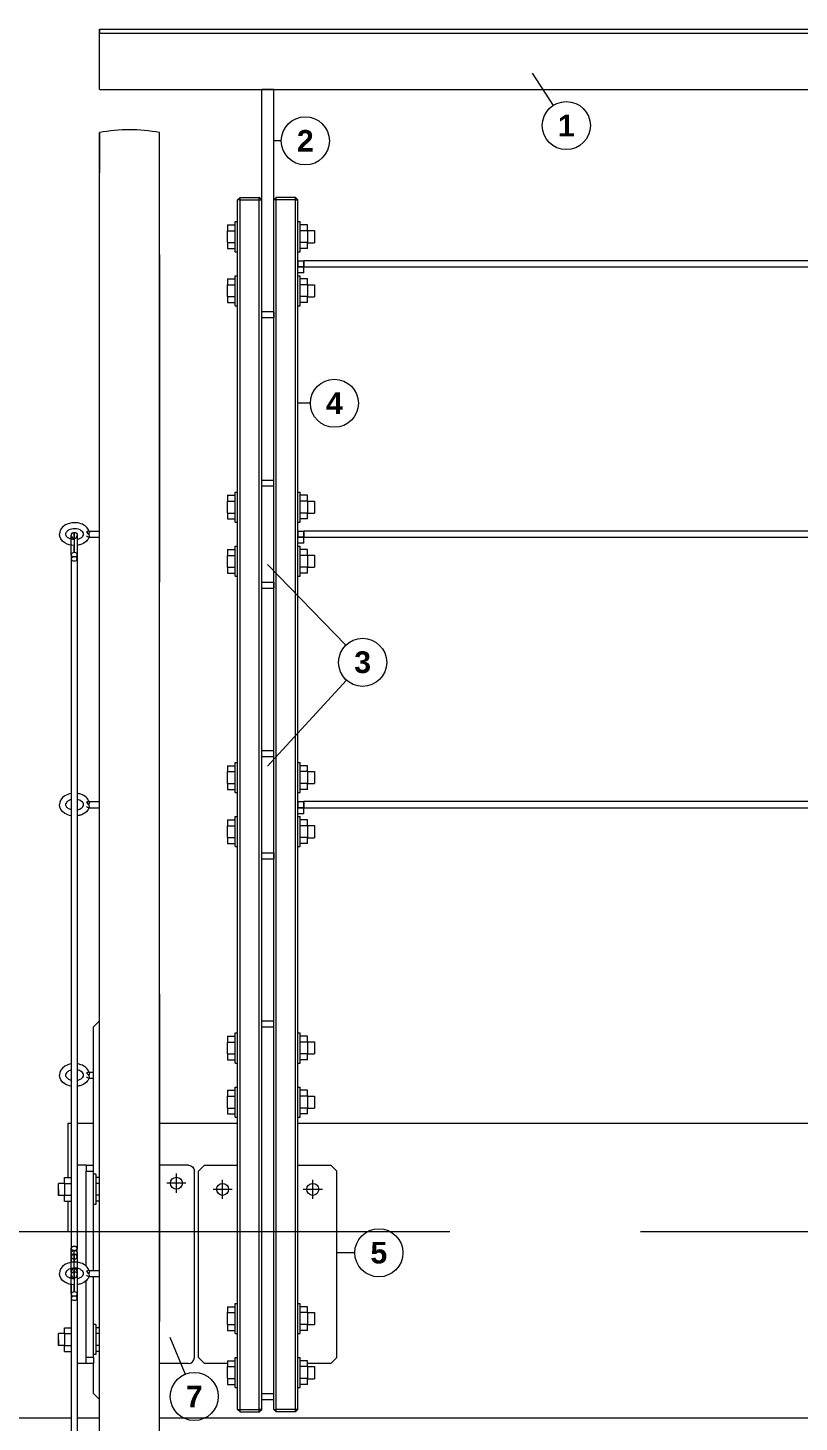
# Model space of a CAD drawing. Header units: millimetres. Extents: x -319 to 522, y -48 to 546.
# Drawn here: x -191.5 to -127.3, y 345.6 to 461.6 of the extents above; entities that cross this region are included whole.
import ezdxf

# ---------------------------------------------------------------- set-up
doc = ezdxf.new("R2010")
doc.units = ezdxf.units.MM
doc.header["$LTSCALE"] = 2
doc.linetypes.add('HIDDEN', pattern=[9.525, 6.35, -3.175])
for name, color, linetype, lineweight, true_color in [('010', 178, 'Continuous', 9, 0x000000), ('1_10front ... 013', 178, 'Continuous', 13, 0x000000), ('1_10front ... hd', 250, 'HIDDEN', 9, 0x323232), ('dim', 178, 'Continuous', 9, 0x000000)]:
    doc.layers.add(name, color=color, linetype=linetype, lineweight=lineweight, true_color=true_color)
doc.styles.add('textstyle121', font='')
doc.styles.add('textstyle122', font='')
doc.styles.add('textstyle123', font='')
doc.styles.add('textstyle124', font='')
doc.styles.add('textstyle125', font='')
doc.styles.add('textstyle126', font='')
doc.styles.get('textstyle121').set_extended_font_data('Arial [TMC ]')
doc.styles.get('textstyle122').set_extended_font_data('Arial [TMC ]')
doc.styles.get('textstyle123').set_extended_font_data('Arial [TMC ]')
doc.styles.get('textstyle124').set_extended_font_data('Arial [TMC ]')
doc.styles.get('textstyle125').set_extended_font_data('Arial [TMC ]')
doc.styles.get('textstyle126').set_extended_font_data('Arial [TMC ]')

msp = doc.modelspace()

# ---------------------------------------------------------------- linework, layer by layer
at = {"layer": '010'}
for p, q in [((-149.49, 457.84), (-147.75, 455.16)), ((-170.37, 452.22), (-171, 452.22)), ((-167.95, 430.39), (-169, 430.39)), ((-171.53, 416.97), (-165, 410.27)), ((-171.51, 400.21), (-164.95, 407.36)), ((-164.25, 359.72), (-165.75, 359.72)), ((-179.65, 352.7), (-178.37, 349.62))]:
    msp.add_line(p, q, dxfattribs=at)
for centre in [(-146.65, 453.49), (-168.37, 452.22), (-165.95, 430.39), (-163.6, 408.84), (-162.25, 359.72), (-177.61, 347.77)]:
    msp.add_circle(centre, 2, dxfattribs=at)
at = {"layer": '1_10front ... 013', "color": 0}
for p, q in [((-185.5, 461.5), (160.5, 461.5)), ((-185.5, 461.19), (-185.5, 461.19)), ((-185.5, 461.19), (160.5, 461.19)), ((-185.5, 456.5), (-185.5, 461.19)), ((-185.5, 457.1), (-185.5, 457.1)), ((-185.5, 456.5), (-185.5, 457.1)), ((-185.5, 457.1), (-185.5, 457.1)), ((-185.5, 456.5), (-172, 456.5)), ((-185.5, 456.5), (-172, 456.5)), ((-185.5, 456.5), (-172, 456.5)), ((-185.5, 456.5), (160.5, 456.5)), ((-172, 438), (-172, 456.5)), ((-171, 456.5), (-172, 456.5)), ((-171, 456.5), (-66, 456.5)), ((-171, 456.5), (-66, 456.5)), ((-171, 456.5), (-66, 456.5)), ((-171, 438), (-171, 456.5)), ((-185.5, 306), (-185.5, 452.91)), ((-185.5, 452.91), (-185.5, 449.56)), ((-180.5, 306), (-180.5, 452.91)), ((-185.5, 306), (-185.5, 449.56)), ((-174, 447.3), (-173.8, 447.5)), ((-174, 346.7), (-174, 447.3)), ((-173.8, 447.3), (-174, 447.3)), ((-173.8, 447.5), (-172.2, 447.5)), ((-173.8, 447.3), (-173.8, 447.5)), ((-173.8, 346.7), (-173.8, 447.3)), ((-173.8, 447.3), (-172.2, 447.3)), ((-172.2, 447.3), (-172.2, 447.5)), ((-172, 447.3), (-172.2, 447.5)), ((-172.2, 346.7), (-172.2, 447.3)), ((-172.2, 447.3), (-172, 447.3)), ((-171, 447.3), (-170.8, 447.5)), ((-171, 346.7), (-171, 447.3)), ((-170.8, 447.3), (-171, 447.3)), ((-169.2, 447.5), (-170.8, 447.5)), ((-170.8, 447.3), (-170.8, 447.5)), ((-169.2, 447.3), (-170.8, 447.3)), ((-170.8, 346.7), (-170.8, 447.3)), ((-169, 447.3), (-169.2, 447.5)), ((-169.2, 447.3), (-169.2, 447.5)), ((-169.2, 447.3), (-169, 447.3)), ((-169.2, 346.7), (-169.2, 447.3)), ((-169, 346.7), (-169, 447.3)), ((-174.2, 444.25), (-174.2, 445.5)), ((-174.2, 445.5), (-174, 445.5)), ((-174, 444.25), (-174, 445.5)), ((-169, 445.5), (-168.8, 445.5)), ((-168.8, 444.25), (-168.8, 445.5)), ((-174.84, 445.24), (-174.2, 445.24)), ((-174.84, 445.24), (-174.84, 444.74)), ((-174.84, 443.77), (-174.84, 444.74)), ((-174.84, 444.74), (-174.2, 444.74)), ((-174.2, 443), (-174.2, 444.25)), ((-174, 444.75), (-174, 444.75)), ((-174, 443), (-174, 444.25)), ((-171, 444.75), (-171, 444.75)), ((-168.2, 445.24), (-168.8, 445.24)), ((-168.2, 444.74), (-168.8, 444.74)), ((-168.8, 443), (-168.8, 444.25)), ((-168.2, 444.74), (-168.2, 445.24)), ((-168.2, 444.75), (-167.6, 444.75)), ((-168.2, 444.74), (-168.2, 443.77)), ((-167.6, 444.75), (-167.6, 444.25)), ((-167.6, 444.25), (-167.6, 443.75)), ((-174.84, 443.77), (-174.2, 443.77)), ((-174.84, 443.77), (-174.84, 443.27)), ((-174.84, 443.27), (-174.2, 443.27)), ((-174, 443.75), (-174, 443.75)), ((-171, 443.75), (-171, 443.75)), ((-168.2, 443.77), (-168.8, 443.77)), ((-168.2, 443.27), (-168.8, 443.27)), ((-168.2, 443.27), (-168.2, 443.77)), ((-168.2, 443.75), (-167.6, 443.75)), ((-180.5, 442.73), (-180.5, 441.76)), ((-180.5, 442.73), (-180.5, 442.73)), ((-174.2, 443), (-174, 443)), ((-171, 442.64), (-171, 442.64)), ((-171, 442.25), (-171, 442.25)), ((-171, 442.25), (-171, 442.25)), ((-169, 443), (-168.8, 443)), ((-169, 442.25), (-168.5, 442.25)), ((-168.5, 442.25), (-168.5, 441.75)), ((-168.5, 441.75), (-168.5, 442.25)), ((-68.5, 442.25), (-168.5, 442.25)), ((-180.5, 441.76), (-180.5, 415.5)), ((-180.5, 441.76), (-180.5, 441.76)), ((-174.84, 440.74), (-174.2, 440.74)), ((-174.84, 440.74), (-174.84, 440.25)), ((-174.2, 439.76), (-174.2, 441)), ((-174.2, 441), (-174, 441)), ((-174, 439.76), (-174, 441)), ((-171, 441.75), (-171, 441.75)), ((-171, 441.75), (-171, 441.75)), ((-171, 441.37), (-171, 441.37)), ((-168.5, 441.75), (-169, 441.75)), ((-169, 441.25), (-169, 441.75)), ((-169, 441.75), (-168.5, 441.75)), ((-168.5, 441.25), (-169, 441.25)), ((-169, 441), (-168.8, 441)), ((-168.8, 439.76), (-168.8, 441)), ((-168.2, 440.74), (-168.8, 440.74)), ((-168.5, 441.25), (-168.5, 441.75)), ((-168.5, 441.75), (-68.5, 441.75)), ((-168.2, 440.25), (-168.2, 440.74)), ((-174.84, 439.26), (-174.84, 440.25)), ((-174.84, 440.25), (-174.2, 440.25)), ((-174.2, 438.5), (-174.2, 439.76)), ((-174, 440.25), (-174, 440.25)), ((-174, 438.5), (-174, 439.76)), ((-171, 440.25), (-171, 440.25)), ((-168.2, 440.25), (-168.8, 440.25)), ((-168.8, 438.5), (-168.8, 439.76)), ((-168.2, 440.25), (-168.2, 439.26)), ((-168.2, 440.25), (-167.6, 440.25)), ((-167.6, 440.25), (-167.6, 439.76)), ((-167.6, 439.76), (-167.6, 439.25)), ((-174.84, 439.26), (-174.2, 439.26)), ((-174.84, 439.26), (-174.84, 438.77)), ((-174.84, 438.77), (-174.2, 438.77)), ((-174.2, 438.5), (-174, 438.5)), ((-174, 439.25), (-174, 439.25)), ((-171, 439.25), (-171, 439.25)), ((-169, 438.5), (-168.8, 438.5)), ((-168.2, 439.26), (-168.8, 439.26)), ((-168.2, 438.77), (-168.8, 438.77)), ((-168.2, 438.77), (-168.2, 439.26)), ((-168.2, 439.25), (-167.6, 439.25)), ((-172, 423.51), (-172, 438)), ((-171, 438), (-172, 438)), ((-171, 437.5), (-172, 437.5)), ((-171, 438), (-171, 437.5)), ((-180.5, 432.81), (-180.5, 432.8)), ((-180.5, 432.8), (-180.5, 432.8)), ((-180.5, 380.26), (-180.5, 432.8)), ((-172, 424), (-171, 424)), ((-172, 415.5), (-172, 423.51)), ((-172, 423.51), (-171, 423.51)), ((-171, 423.51), (-171, 424)), ((-171, 415.5), (-171, 423.51)), ((-174.84, 422.74), (-174.2, 422.74)), ((-174.84, 422.74), (-174.84, 422.25)), ((-174.84, 421.26), (-174.84, 422.25)), ((-174.84, 422.25), (-174.2, 422.25)), ((-174.2, 421.75), (-174.2, 423)), ((-174.2, 423), (-174, 423)), ((-174, 421.75), (-174, 423)), ((-174, 422.26), (-174, 422.26)), ((-171, 422.26), (-171, 422.26)), ((-169, 423), (-168.8, 423)), ((-168.8, 421.75), (-168.8, 423)), ((-168.2, 422.74), (-168.8, 422.74)), ((-168.2, 422.25), (-168.8, 422.25)), ((-168.2, 422.25), (-168.2, 422.74)), ((-168.2, 422.26), (-167.6, 422.26)), ((-168.2, 422.25), (-168.2, 421.26)), ((-167.6, 422.26), (-167.6, 421.75)), ((-174.84, 421.26), (-174.2, 421.26)), ((-174.84, 421.26), (-174.84, 420.77)), ((-174.2, 420.51), (-174.2, 421.75)), ((-174, 420.51), (-174, 421.75)), ((-174, 421.25), (-174, 421.25)), ((-171, 421.25), (-171, 421.25)), ((-168.8, 420.51), (-168.8, 421.75)), ((-168.2, 421.26), (-168.8, 421.26)), ((-168.2, 420.77), (-168.2, 421.26)), ((-168.2, 421.25), (-167.6, 421.25)), ((-167.6, 421.75), (-167.6, 421.25)), ((-174.84, 420.77), (-174.2, 420.77)), ((-174.2, 420.51), (-174, 420.51)), ((-171, 420.14), (-171, 420.14)), ((-169, 420.51), (-168.8, 420.51)), ((-168.2, 420.77), (-168.8, 420.77)), ((-186.41, 419.76), (-185.5, 419.76)), ((-186.36, 419.26), (-185.5, 419.26)), ((-171, 419.76), (-171, 419.76)), ((-171, 419.76), (-171, 419.76)), ((-171, 419.26), (-171, 419.26)), ((-171, 419.26), (-171, 419.26)), ((-171, 418.87), (-171, 418.87)), ((-169, 419.76), (-168.5, 419.76)), ((-168.5, 419.26), (-169, 419.26)), ((-169, 418.75), (-169, 419.26)), ((-169, 419.26), (-168.5, 419.26)), ((-168.5, 418.75), (-169, 418.75)), ((-168.5, 419.76), (-168.5, 419.26)), ((-168.5, 419.26), (-168.5, 419.76)), ((-68.5, 419.76), (-168.5, 419.76)), ((-168.5, 418.75), (-168.5, 419.26)), ((-168.5, 419.26), (-68.5, 419.26)), ((-187.85, 417.79), (-187.85, 417.44)), ((-187.35, 417.79), (-187.35, 417.44)), ((-174.84, 418.24), (-174.2, 418.24)), ((-174.84, 418.24), (-174.84, 417.74)), ((-174.84, 416.76), (-174.84, 417.74)), ((-174.84, 417.74), (-174.2, 417.74)), ((-174.2, 417.25), (-174.2, 418.5)), ((-174.2, 418.5), (-174, 418.5)), ((-174, 417.25), (-174, 418.5)), ((-174, 417.75), (-174, 417.75)), ((-171, 417.75), (-171, 417.75)), ((-169, 418.5), (-168.8, 418.5)), ((-168.8, 417.25), (-168.8, 418.5)), ((-168.2, 418.24), (-168.8, 418.24)), ((-168.2, 417.74), (-168.8, 417.74)), ((-168.2, 417.74), (-168.2, 418.24)), ((-168.2, 417.75), (-167.6, 417.75)), ((-168.2, 417.74), (-168.2, 416.76)), ((-167.6, 417.75), (-167.6, 417.25)), ((-187.85, 417.44), (-187.85, 360.09)), ((-187.35, 417.44), (-187.35, 360.09)), ((-174.84, 416.76), (-174.2, 416.76)), ((-174.84, 416.76), (-174.84, 416.27)), ((-174.2, 416), (-174.2, 417.25)), ((-174, 416), (-174, 417.25)), ((-174, 416.76), (-174, 416.76)), ((-171, 416.76), (-171, 416.76)), ((-168.8, 416), (-168.8, 417.25)), ((-168.2, 416.76), (-168.8, 416.76)), ((-168.2, 416.27), (-168.2, 416.76)), ((-168.2, 416.76), (-167.6, 416.76)), ((-167.6, 417.25), (-167.6, 416.76)), ((-174.84, 416.27), (-174.2, 416.27)), ((-174.2, 416), (-174, 416)), ((-172, 401), (-172, 415.5)), ((-172, 415.5), (-171, 415.5)), ((-171, 415.5), (-171, 415.01)), ((-169, 416), (-168.8, 416)), ((-168.2, 416.27), (-168.8, 416.27)), ((-172, 415.01), (-171, 415.01)), ((-172, 401.5), (-171, 401.5)), ((-171, 401), (-171, 401.5)), ((-174.84, 400.24), (-174.2, 400.24)), ((-174.84, 400.24), (-174.84, 399.75)), ((-174.2, 399.25), (-174.2, 400.5)), ((-174.2, 400.5), (-174, 400.5)), ((-174, 399.25), (-174, 400.5)), ((-172, 393), (-172, 401)), ((-172, 401), (-171, 401)), ((-171, 393), (-171, 401)), ((-169, 400.5), (-168.8, 400.5)), ((-168.8, 399.25), (-168.8, 400.5)), ((-168.2, 400.24), (-168.8, 400.24)), ((-168.2, 399.75), (-168.2, 400.24)), ((-174.84, 398.76), (-174.84, 399.75)), ((-174.84, 399.75), (-174.2, 399.75)), ((-174.2, 398), (-174.2, 399.25)), ((-174, 399.75), (-174, 399.75)), ((-174, 398), (-174, 399.25)), ((-171, 399.75), (-171, 399.75)), ((-168.2, 399.75), (-168.8, 399.75)), ((-168.8, 398), (-168.8, 399.25)), ((-168.2, 399.75), (-168.2, 398.76)), ((-168.2, 399.75), (-167.6, 399.75)), ((-167.6, 399.75), (-167.6, 399.25)), ((-167.6, 399.25), (-167.6, 398.76)), ((-174.84, 398.76), (-174.2, 398.76)), ((-174.84, 398.76), (-174.84, 398.27)), ((-174.84, 398.27), (-174.2, 398.27)), ((-174.2, 398), (-174, 398)), ((-174, 398.76), (-174, 398.76)), ((-171, 398.76), (-171, 398.76)), ((-169, 398), (-168.8, 398)), ((-168.2, 398.76), (-168.8, 398.76)), ((-168.2, 398.27), (-168.8, 398.27)), ((-168.2, 398.27), (-168.2, 398.76)), ((-168.2, 398.76), (-167.6, 398.76)), ((-186.41, 397.25), (-185.5, 397.25)), ((-186.36, 396.75), (-185.5, 396.75)), ((-171, 397.64), (-171, 397.64)), ((-171, 397.25), (-171, 397.25)), ((-171, 397.25), (-171, 397.25)), ((-171, 396.75), (-171, 396.75)), ((-171, 396.75), (-171, 396.75)), ((-169, 397.25), (-168.5, 397.25)), ((-168.5, 396.75), (-169, 396.75)), ((-169, 396.25), (-169, 396.75)), ((-169, 396.75), (-168.5, 396.75)), ((-168.5, 397.25), (-168.5, 396.75)), ((-168.5, 396.75), (-168.5, 397.25)), ((-68.5, 397.25), (-168.5, 397.25)), ((-168.5, 396.25), (-168.5, 396.75)), ((-168.5, 396.75), (-68.5, 396.75)), ((-174.84, 395.74), (-174.2, 395.74)), ((-174.84, 395.74), (-174.84, 395.25)), ((-174.2, 394.76), (-174.2, 396.01)), ((-174.2, 396.01), (-174, 396.01)), ((-174, 394.76), (-174, 396.01)), ((-171, 396.37), (-171, 396.37)), ((-168.5, 396.25), (-169, 396.25)), ((-169, 396.01), (-168.8, 396.01)), ((-168.8, 394.76), (-168.8, 396.01)), ((-168.2, 395.74), (-168.8, 395.74)), ((-168.2, 395.25), (-168.2, 395.74)), ((-174.84, 394.26), (-174.84, 395.25)), ((-174.84, 395.25), (-174.2, 395.25)), ((-174.2, 393.51), (-174.2, 394.76)), ((-174, 395.26), (-174, 395.26)), ((-174, 393.51), (-174, 394.76)), ((-171, 395.26), (-171, 395.26)), ((-168.2, 395.25), (-168.8, 395.25)), ((-168.8, 393.51), (-168.8, 394.76)), ((-168.2, 395.26), (-167.6, 395.26)), ((-168.2, 395.25), (-168.2, 394.26)), ((-167.6, 395.26), (-167.6, 394.76)), ((-167.6, 394.76), (-167.6, 394.25)), ((-174.84, 394.26), (-174.2, 394.26)), ((-174.84, 394.26), (-174.84, 393.77)), ((-174.84, 393.77), (-174.2, 393.77)), ((-174.2, 393.51), (-174, 393.51)), ((-174, 394.25), (-174, 394.25)), ((-171, 394.25), (-171, 394.25)), ((-169, 393.51), (-168.8, 393.51)), ((-168.2, 394.26), (-168.8, 394.26)), ((-168.2, 393.77), (-168.8, 393.77)), ((-168.2, 393.77), (-168.2, 394.26)), ((-168.2, 394.25), (-167.6, 394.25)), ((-172, 378.51), (-172, 393)), ((-172, 393), (-171, 393)), ((-172, 392.5), (-171, 392.5)), ((-171, 393), (-171, 392.5)), ((-180.5, 381.23), (-180.5, 380.26)), ((-180.5, 381.23), (-180.5, 381.23)), ((-180.5, 380.26), (-180.5, 354.01)), ((-180.5, 380.26), (-180.5, 380.26)), ((-186, 378.51), (-185.5, 379.01)), ((-186, 367.01), (-186, 378.51)), ((-172, 379.01), (-171, 379.01)), ((-172, 348.01), (-172, 378.51)), ((-172, 378.51), (-171, 378.51)), ((-171, 378.51), (-171, 379.01)), ((-171, 348.01), (-171, 378.51)), ((-174.84, 377.74), (-174.2, 377.74)), ((-174.84, 377.74), (-174.84, 377.25)), ((-174.84, 376.26), (-174.84, 377.25)), ((-174.84, 377.25), (-174.2, 377.25)), ((-174.2, 376.76), (-174.2, 378.01)), ((-174.2, 378.01), (-174, 378.01)), ((-174, 376.76), (-174, 378.01)), ((-174, 377.26), (-174, 377.26)), ((-171, 377.26), (-171, 377.26)), ((-169, 378.01), (-168.8, 378.01)), ((-168.8, 376.76), (-168.8, 378.01)), ((-168.2, 377.74), (-168.8, 377.74)), ((-168.2, 377.25), (-168.8, 377.25)), ((-168.2, 377.25), (-168.2, 377.74)), ((-168.2, 377.26), (-167.6, 377.26)), ((-168.2, 377.25), (-168.2, 376.26)), ((-167.6, 377.26), (-167.6, 376.76)), ((-174.84, 376.26), (-174.2, 376.26)), ((-174.84, 376.26), (-174.84, 375.77)), ((-174.2, 375.51), (-174.2, 376.76)), ((-174, 375.51), (-174, 376.76)), ((-174, 376.26), (-174, 376.26)), ((-171, 376.26), (-171, 376.26)), ((-168.8, 375.51), (-168.8, 376.76)), ((-168.2, 376.26), (-168.8, 376.26)), ((-168.2, 375.77), (-168.2, 376.26)), ((-168.2, 376.26), (-167.6, 376.26)), ((-167.6, 376.76), (-167.6, 376.26)), ((-186.41, 374.75), (-186, 374.75)), ((-174.84, 375.77), (-174.2, 375.77)), ((-174.2, 375.51), (-174, 375.51)), ((-169, 375.51), (-168.8, 375.51)), ((-168.2, 375.77), (-168.8, 375.77)), ((-186.36, 374.26), (-186, 374.26)), ((-174.2, 372.25), (-174.2, 373.5)), ((-174.2, 373.5), (-174, 373.5)), ((-174, 372.25), (-174, 373.5)), ((-169, 373.5), (-168.8, 373.5)), ((-168.8, 372.25), (-168.8, 373.5)), ((-174.84, 373.24), (-174.2, 373.24)), ((-174.84, 373.24), (-174.84, 372.74)), ((-174.84, 371.76), (-174.84, 372.74)), ((-174.84, 372.74), (-174.2, 372.74)), ((-174, 372.75), (-174, 372.75)), ((-171, 372.75), (-171, 372.75)), ((-168.2, 373.24), (-168.8, 373.24)), ((-168.2, 372.74), (-168.8, 372.74)), ((-168.2, 372.74), (-168.2, 373.24)), ((-168.2, 372.75), (-167.6, 372.75)), ((-168.2, 372.74), (-168.2, 371.76)), ((-167.6, 372.75), (-167.6, 372.25)), ((-180.5, 371.3), (-180.5, 371.3)), ((-180.5, 318.75), (-180.5, 371.3)), ((-180.5, 371.3), (-180.5, 371.3)), ((-174.84, 371.76), (-174.2, 371.76)), ((-174.84, 371.76), (-174.84, 371.27)), ((-174.84, 371.27), (-174.2, 371.27)), ((-174.2, 371), (-174.2, 372.25)), ((-174, 371), (-174, 372.25)), ((-174, 371.75), (-174, 371.75)), ((-171, 371.75), (-171, 371.75)), ((-168.8, 371), (-168.8, 372.25)), ((-168.2, 371.76), (-168.8, 371.76)), ((-168.2, 371.27), (-168.8, 371.27)), ((-168.2, 371.27), (-168.2, 371.76)), ((-168.2, 371.75), (-167.6, 371.75)), ((-167.6, 372.25), (-167.6, 371.75)), ((-188.1, 370.5), (-187.85, 370.5)), ((-188.1, 365.99), (-188.1, 370.5)), ((-187.35, 370.5), (-186, 370.5)), ((-180.5, 370.5), (-174, 370.5)), ((-174.2, 371), (-174, 371)), ((-171, 370.5), (-171, 370.5)), ((-169, 371), (-168.8, 371)), ((-169, 370.5), (-68, 370.5)), ((-186.6, 367.01), (-187.35, 367.01)), ((-186.6, 367.01), (-186.6, 366.51)), ((-186.6, 367.01), (-186, 367.01)), ((-186.6, 358.61), (-186.6, 366.51)), ((-186.6, 366.51), (-186, 366.51)), ((-186, 366.51), (-186, 367.01)), ((-186, 358.25), (-186, 366.51)), ((-178.1, 367.01), (-180.5, 367.01)), ((-177.6, 351.01), (-177.6, 366.51)), ((-177.25, 366.51), (-176.75, 367.01)), ((-177.25, 351.01), (-177.25, 366.51)), ((-176.75, 367.01), (-174, 367.01)), ((-171, 367.01), (-171, 367.01)), ((-169, 367.01), (-166.25, 367.01)), ((-166.25, 367.01), (-165.75, 366.51)), ((-165.75, 351.01), (-165.75, 366.51)), ((-188.9, 364.5), (-188.9, 365.5)), ((-188.4, 365.5), (-188.9, 365.5)), ((-188.4, 365.99), (-187.85, 365.99)), ((-188.4, 365.5), (-188.4, 365.99)), ((-188.4, 365.5), (-187.85, 365.5)), ((-188.4, 365.5), (-188.4, 364.51)), ((-185.8, 366.25), (-186, 366.25)), ((-185.8, 366.25), (-185.8, 363.75)), ((-185.5, 365.99), (-185.8, 365.99)), ((-185.5, 365.5), (-185.8, 365.5)), ((-178.3, 365.51), (-179.9, 365.51)), ((-178.3, 365.51), (-179.9, 365.51)), ((-179.1, 364.7), (-179.1, 366.31)), ((-179.1, 364.7), (-179.1, 366.31)), ((-175.25, 364.2), (-175.25, 365.8)), ((-175.25, 364.2), (-175.25, 365.8)), ((-167.75, 364.2), (-167.75, 365.8)), ((-167.75, 364.2), (-167.75, 365.8)), ((-188.9, 365), (-188.9, 364.5)), ((-188.4, 364.5), (-188.9, 364.5)), ((-188.4, 364.51), (-187.85, 364.51)), ((-188.4, 364.02), (-188.4, 364.51)), ((-185.5, 364.51), (-185.8, 364.51)), ((-174.45, 365), (-176.05, 365)), ((-174.45, 365), (-176.05, 365)), ((-166.95, 365), (-168.55, 365)), ((-166.95, 365), (-168.55, 365)), ((-188.4, 364.02), (-187.85, 364.02)), ((-188.1, 361.5), (-188.1, 364.02)), ((-185.8, 363.75), (-186, 363.75)), ((-185.5, 364.02), (-185.8, 364.02)), ((-258.6, 361.5), (-188.1, 361.5)), ((-177.6, 361.5), (-177.25, 361.5)), ((-177.6, 361.5), (-177.25, 361.5)), ((-187.85, 359.74), (-187.85, 360.09)), ((-187.85, 359.74), (-187.85, 359.74)), ((-187.35, 359.74), (-187.35, 360.09)), ((-187.35, 359.74), (-187.35, 359.74)), ((-187.85, 359.39), (-187.85, 358.93)), ((-187.85, 358.42), (-187.85, 357.59)), ((-187.35, 359.39), (-187.35, 358.94)), ((-187.35, 358.43), (-187.35, 357.58)), ((-186.6, 351.01), (-186.6, 357.4)), ((-186.41, 358.25), (-185.5, 358.25)), ((-186.36, 357.75), (-185.5, 357.75)), ((-186, 351.01), (-186, 357.75)), ((-187.85, 357.08), (-187.85, 356.29)), ((-187.85, 356.29), (-187.85, 355.94)), ((-187.35, 357.07), (-187.35, 356.29)), ((-187.35, 356.29), (-187.35, 355.94)), ((-187.85, 355.94), (-187.85, 306)), ((-187.35, 355.94), (-187.35, 306)), ((-174.84, 355.24), (-174.2, 355.24)), ((-174.84, 355.24), (-174.84, 354.75)), ((-174.2, 354.25), (-174.2, 355.5)), ((-174.2, 355.5), (-174, 355.5)), ((-174, 354.25), (-174, 355.5)), ((-169, 355.5), (-168.8, 355.5)), ((-168.8, 354.25), (-168.8, 355.5)), ((-168.2, 355.24), (-168.8, 355.24)), ((-168.2, 354.75), (-168.2, 355.24)), ((-185.8, 353.75), (-186, 353.75)), ((-185.8, 353.75), (-185.8, 351.25)), ((-174.84, 353.76), (-174.84, 354.75)), ((-174.84, 354.75), (-174.2, 354.75)), ((-174.84, 353.76), (-174.2, 353.76)), ((-174.84, 353.76), (-174.84, 353.27)), ((-174.2, 353), (-174.2, 354.25)), ((-174, 354.75), (-174, 354.75)), ((-174, 353), (-174, 354.25)), ((-174, 353.75), (-174, 353.75)), ((-171, 354.75), (-171, 354.75)), ((-171, 353.75), (-171, 353.75)), ((-168.2, 354.75), (-168.8, 354.75)), ((-168.8, 353), (-168.8, 354.25)), ((-168.2, 353.76), (-168.8, 353.76)), ((-168.2, 354.75), (-168.2, 353.76)), ((-168.2, 354.75), (-167.6, 354.75)), ((-168.2, 353.27), (-168.2, 353.76)), ((-168.2, 353.75), (-167.6, 353.75)), ((-167.6, 354.75), (-167.6, 354.25)), ((-167.6, 354.25), (-167.6, 353.75)), ((-188.9, 352), (-188.9, 353)), ((-188.4, 353), (-188.9, 353)), ((-188.4, 353.49), (-187.85, 353.49)), ((-188.4, 353), (-188.4, 353.49)), ((-188.4, 353), (-187.85, 353)), ((-188.4, 353), (-188.4, 352.01)), ((-185.5, 353.49), (-185.8, 353.49)), ((-185.5, 353), (-185.8, 353)), ((-174.84, 353.27), (-174.2, 353.27)), ((-174.2, 353), (-174, 353)), ((-169, 353), (-168.8, 353)), ((-168.2, 353.27), (-168.8, 353.27)), ((-188.9, 352.5), (-188.9, 352)), ((-188.4, 352), (-188.9, 352)), ((-188.4, 352.01), (-187.85, 352.01)), ((-188.4, 351.52), (-188.4, 352.01)), ((-188.4, 351.52), (-187.85, 351.52)), ((-185.5, 352.01), (-185.8, 352.01)), ((-185.5, 351.52), (-185.8, 351.52)), ((-186.6, 350.5), (-187.35, 350.5)), ((-186.6, 350.5), (-186.6, 351.01)), ((-186, 351.01), (-186.6, 351.01)), ((-186, 350.5), (-186.6, 350.5)), ((-185.8, 351.25), (-186, 351.25)), ((-186, 351.01), (-186, 350.5)), ((-186, 348.01), (-186, 350.5)), ((-178.1, 350.5), (-180.5, 350.5)), ((-177.25, 351.01), (-176.75, 350.5)), ((-174.84, 350.5), (-176.75, 350.5)), ((-174.84, 350.74), (-174.2, 350.74)), ((-174.84, 350.74), (-174.84, 350.25)), ((-174.2, 349.76), (-174.2, 351.01)), ((-174.2, 351.01), (-174, 351.01)), ((-174, 349.76), (-174, 351.01)), ((-174, 350.5), (-174, 350.5)), ((-171, 350.5), (-171, 350.5)), ((-169, 351.01), (-168.8, 351.01)), ((-168.8, 349.76), (-168.8, 351.01)), ((-168.2, 350.74), (-168.8, 350.74)), ((-168.2, 350.25), (-168.2, 350.74)), ((-166.25, 350.5), (-168.2, 350.5)), ((-166.25, 350.5), (-165.75, 351.01)), ((-174.84, 349.26), (-174.84, 350.25)), ((-174.84, 350.25), (-174.2, 350.25)), ((-174.84, 349.26), (-174.2, 349.26)), ((-174.84, 349.26), (-174.84, 348.77)), ((-174.2, 348.51), (-174.2, 349.76)), ((-174, 350.26), (-174, 350.26)), ((-174, 348.51), (-174, 349.76)), ((-174, 349.25), (-174, 349.25)), ((-171, 350.26), (-171, 350.26)), ((-171, 349.25), (-171, 349.25)), ((-168.2, 350.25), (-168.8, 350.25)), ((-168.8, 348.51), (-168.8, 349.76)), ((-168.2, 349.26), (-168.8, 349.26)), ((-168.2, 350.26), (-167.6, 350.26)), ((-168.2, 350.25), (-168.2, 349.26)), ((-168.2, 348.77), (-168.2, 349.26)), ((-168.2, 349.25), (-167.6, 349.25)), ((-167.6, 350.26), (-167.6, 349.76)), ((-167.6, 349.76), (-167.6, 349.25)), ((-186, 348.01), (-185.5, 347.51)), ((-174.84, 348.77), (-174.2, 348.77)), ((-174.2, 348.51), (-174, 348.51)), ((-172, 346.7), (-172, 348.01)), ((-172, 347.51), (-172, 348.01)), ((-172, 348.01), (-171, 348.01)), ((-171, 347.51), (-171, 348.01)), ((-169, 348.51), (-168.8, 348.51)), ((-168.2, 348.77), (-168.8, 348.77)), ((-172, 347.51), (-171, 347.51)), ((-258.6, 346), (-187.85, 346)), ((-187.35, 346), (-185.5, 346)), ((-180.5, 346), (161.9, 346)), ((-173.8, 346.5), (-174, 346.7)), ((-174, 346.7), (-173.8, 346.7)), ((-173.8, 346.5), (-173.8, 346.7)), ((-173.8, 346.7), (-172.2, 346.7)), ((-173.8, 346.5), (-172.2, 346.5)), ((-172.2, 346.5), (-172.2, 346.7)), ((-172.2, 346.5), (-172, 346.7)), ((-172, 346.7), (-172.2, 346.7)), ((-170.8, 346.5), (-171, 346.7)), ((-171, 346.7), (-170.8, 346.7)), ((-169.2, 346.7), (-170.8, 346.7)), ((-170.8, 346.5), (-170.8, 346.7)), ((-169.2, 346.5), (-170.8, 346.5)), ((-169.2, 346.5), (-169, 346.7)), ((-169, 346.7), (-169.2, 346.7)), ((-169.2, 346.5), (-169.2, 346.7))]:
    msp.add_line(p, q, dxfattribs=at)
at = {"layer": '1_10front ... 013'}
msp.add_circle((-179.1, 365.51), 0.5, dxfattribs=at)
at = {"layer": '1_10front ... 013', "color": 0}
for points in [[(-185.5, 461.19), (-185.5, 461.62), (-185.5, 461.62), (-185.5, 461.19)], [(-185.5, 461.19), (-185.5, 461.62), (-185.5, 461.62), (-185.5, 461.19)], [(-180.5, 452.91), (-182.16, 453.22), (-183.83, 453.22), (-185.5, 452.91)], [(-169, 442.25), (-169, 442.26), (-169, 442.14), (-169, 442)], [(-169, 442), (-169, 441.87), (-169, 441.75), (-169, 441.75)], [(-188.37, 420.24), (-188.66, 420.06), (-188.82, 419.78), (-188.82, 419.5)], [(-187.59, 420.45), (-187.87, 420.45), (-188.16, 420.37), (-188.37, 420.24)], [(-188.04, 419.85), (-188.14, 419.8), (-188.21, 419.74), (-188.25, 419.68)], [(-187.57, 419.95), (-187.74, 419.95), (-187.91, 419.91), (-188.04, 419.85)], [(-187.05, 420.37), (-187.22, 420.43), (-187.4, 420.45), (-187.59, 420.45)], [(-187.01, 419.79), (-187.13, 419.89), (-187.35, 419.96), (-187.57, 419.95)], [(-186.36, 419.76), (-186.45, 420.02), (-186.7, 420.25), (-187.05, 420.37)], [(-188.37, 418.77), (-188.66, 418.95), (-188.82, 419.23), (-188.82, 419.5)], [(-187.6, 418.56), (-187.88, 418.56), (-188.16, 418.64), (-188.37, 418.77)], [(-188.25, 419.68), (-188.29, 419.62), (-188.32, 419.58), (-188.32, 419.53)], [(-188.32, 419.53), (-188.32, 419.49), (-188.31, 419.44), (-188.29, 419.39)], [(-188.29, 419.39), (-188.27, 419.33), (-188.21, 419.28), (-188.14, 419.22)], [(-188.14, 419.22), (-188.01, 419.13), (-187.81, 419.06), (-187.6, 419.06)], [(-187.85, 419.4), (-187.85, 419.47), (-187.82, 419.53), (-187.77, 419.58)], [(-187.85, 419.33), (-187.85, 419.38), (-187.85, 419.4), (-187.85, 419.4)], [(-187.85, 419.4), (-187.85, 419.34), (-187.82, 419.27), (-187.77, 419.22)], [(-187.85, 419.2), (-187.85, 419.33), (-187.85, 419.4), (-187.85, 419.4)], [(-187.85, 419.12), (-187.85, 419.21), (-187.85, 419.28), (-187.85, 419.33)], [(-187.85, 418.93), (-187.85, 419.03), (-187.85, 419.12), (-187.85, 419.2)], [(-187.85, 419.09), (-187.85, 419.1), (-187.85, 419.11), (-187.85, 419.12)], [(-187.85, 418.62), (-187.85, 418.72), (-187.85, 418.83), (-187.85, 418.93)], [(-187.77, 419.58), (-187.72, 419.63), (-187.67, 419.65), (-187.6, 419.65)], [(-187.77, 419.22), (-187.72, 419.18), (-187.67, 419.15), (-187.6, 419.15)], [(-187.6, 419.65), (-187.46, 419.66), (-187.34, 419.54), (-187.35, 419.4)], [(-187.6, 419.62), (-187.6, 419.64), (-187.6, 419.65), (-187.6, 419.65)], [(-187.6, 419.65), (-187.6, 419.65), (-187.6, 419.58), (-187.6, 419.42)], [(-187.6, 419.06), (-187.6, 419.33), (-187.6, 419.54), (-187.6, 419.62)], [(-187.6, 419.42), (-187.6, 419.21), (-187.6, 418.95), (-187.6, 418.7)], [(-187.6, 419.15), (-187.53, 419.15), (-187.47, 419.18), (-187.42, 419.22)], [(-187.6, 419.06), (-187.6, 419.12), (-187.6, 419.15), (-187.6, 419.15)], [(-187.6, 419.15), (-187.6, 419.15), (-187.6, 419.12), (-187.6, 419.07)], [(-187.6, 419.07), (-187.6, 419), (-187.6, 418.84), (-187.6, 418.6)], [(-187.6, 418.7), (-187.6, 418.57), (-187.6, 418.47), (-187.6, 418.36)], [(-187.42, 419.22), (-187.38, 419.27), (-187.35, 419.34), (-187.35, 419.4)], [(-187.35, 419.4), (-187.35, 419.4), (-187.35, 419.39), (-187.35, 419.38)], [(-187.35, 419.4), (-187.35, 419.4), (-187.35, 419.35), (-187.35, 419.24)], [(-187.35, 419.38), (-187.35, 419.33), (-187.35, 419.22), (-187.35, 419.08)], [(-187.35, 419.24), (-187.35, 419.08), (-187.35, 418.85), (-187.35, 418.63)], [(-187.35, 419.08), (-187.26, 419.1), (-187.18, 419.12), (-187.11, 419.16)], [(-187.11, 419.16), (-186.99, 419.21), (-186.92, 419.28), (-186.88, 419.34)], [(-186.35, 419.3), (-186.43, 419.02), (-186.68, 418.76), (-187.05, 418.64)], [(-186.82, 419.5), (-186.82, 419.58), (-186.86, 419.69), (-187.01, 419.79)], [(-186.88, 419.34), (-186.83, 419.4), (-186.82, 419.46), (-186.82, 419.5)], [(-186.41, 419.76), (-186.45, 419.75), (-186.51, 419.72), (-186.57, 419.68)], [(-186.43, 419.54), (-186.47, 419.6), (-186.52, 419.65), (-186.57, 419.68)], [(-186.41, 419.26), (-186.45, 419.26), (-186.51, 419.29), (-186.57, 419.33)], [(-186.34, 419.33), (-186.34, 419.4), (-186.38, 419.48), (-186.43, 419.54)], [(-186.35, 419.71), (-186.36, 419.74), (-186.38, 419.76), (-186.41, 419.76)], [(-186.35, 419.3), (-186.36, 419.27), (-186.38, 419.25), (-186.41, 419.26)], [(-186.34, 419.68), (-186.34, 419.63), (-186.37, 419.56), (-186.4, 419.5)], [(-186.34, 419.68), (-186.34, 419.69), (-186.35, 419.7), (-186.35, 419.71)], [(-186.34, 419.33), (-186.34, 419.32), (-186.35, 419.31), (-186.35, 419.3)], [(-169, 419.76), (-169, 419.76), (-169, 419.64), (-169, 419.5)], [(-169, 419.5), (-169, 419.37), (-169, 419.25), (-169, 419.26)], [(-187.85, 418.23), (-187.85, 418.36), (-187.85, 418.49), (-187.85, 418.62)], [(-187.85, 418.21), (-187.85, 418.32), (-187.85, 418.44), (-187.85, 418.58)], [(-187.85, 417.79), (-187.85, 417.92), (-187.85, 418.07), (-187.85, 418.23)], [(-187.85, 417.9), (-187.85, 417.99), (-187.85, 418.09), (-187.85, 418.21)], [(-187.6, 417.97), (-187.73, 417.97), (-187.85, 417.89), (-187.85, 417.79)], [(-187.85, 417.79), (-187.85, 417.83), (-187.85, 417.87), (-187.85, 417.9)], [(-187.85, 417.79), (-187.85, 417.71), (-187.76, 417.63), (-187.65, 417.62)], [(-187.6, 417.62), (-187.74, 417.62), (-187.85, 417.54), (-187.85, 417.44)], [(-187.6, 417.62), (-187.74, 417.62), (-187.85, 417.54), (-187.85, 417.44)], [(-187.6, 418.6), (-187.6, 418.45), (-187.6, 418.22), (-187.6, 417.97)], [(-187.6, 417.97), (-187.6, 418.13), (-187.6, 418.33), (-187.6, 418.56)], [(-187.6, 418.14), (-187.6, 418.23), (-187.6, 418.4), (-187.6, 418.56)], [(-187.6, 418.36), (-187.6, 418.25), (-187.6, 418.13), (-187.6, 417.97)], [(-187.6, 417.97), (-187.6, 418.06), (-187.6, 418.1), (-187.6, 418.14)], [(-187.35, 417.79), (-187.34, 417.89), (-187.46, 417.97), (-187.6, 417.97)], [(-187.35, 417.44), (-187.35, 417.54), (-187.46, 417.62), (-187.6, 417.62)], [(-187.35, 417.44), (-187.35, 417.54), (-187.46, 417.62), (-187.6, 417.62)], [(-187.54, 417.62), (-187.43, 417.63), (-187.35, 417.71), (-187.35, 417.79)], [(-187.05, 418.64), (-187.14, 418.61), (-187.24, 418.59), (-187.35, 418.57)], [(-187.35, 418.63), (-187.35, 418.33), (-187.35, 418.02), (-187.35, 417.79)], [(-187.35, 418.57), (-187.35, 418.49), (-187.35, 418.41), (-187.35, 418.33)], [(-187.35, 418.33), (-187.35, 418.23), (-187.35, 418.14), (-187.35, 418.06)], [(-187.35, 418.06), (-187.35, 417.95), (-187.35, 417.88), (-187.35, 417.79)], [(-187.85, 417.44), (-187.85, 417.35), (-187.74, 417.27), (-187.6, 417.27)], [(-187.85, 417.44), (-187.85, 417.35), (-187.74, 417.27), (-187.6, 417.27)], [(-187.6, 417.27), (-187.46, 417.27), (-187.35, 417.35), (-187.35, 417.44)], [(-187.6, 417.27), (-187.46, 417.27), (-187.35, 417.35), (-187.35, 417.44)], [(-187.85, 397.93), (-188.04, 397.9), (-188.22, 397.83), (-188.37, 397.74)], [(-187.05, 397.87), (-187.14, 397.9), (-187.24, 397.92), (-187.35, 397.94)], [(-186.36, 397.25), (-186.45, 397.52), (-186.7, 397.75), (-187.05, 397.87)], [(-188.37, 397.74), (-188.66, 397.56), (-188.82, 397.28), (-188.82, 397.01)], [(-188.37, 396.27), (-188.66, 396.45), (-188.82, 396.73), (-188.82, 397.01)], [(-188.25, 397.18), (-188.29, 397.13), (-188.32, 397.07), (-188.32, 397.03)], [(-188.32, 397.03), (-188.32, 396.99), (-188.31, 396.94), (-188.29, 396.89)], [(-188.29, 396.89), (-188.27, 396.83), (-188.21, 396.78), (-188.14, 396.72)], [(-188.04, 397.35), (-188.14, 397.3), (-188.21, 397.24), (-188.25, 397.18)], [(-188.14, 396.72), (-188.06, 396.67), (-187.97, 396.62), (-187.85, 396.59)], [(-187.85, 397.42), (-187.92, 397.4), (-187.98, 397.38), (-188.04, 397.35)], [(-187.01, 397.29), (-187.09, 397.35), (-187.21, 397.41), (-187.35, 397.43)], [(-187.35, 396.9), (-187.35, 396.9), (-187.35, 396.85), (-187.35, 396.74)], [(-187.35, 396.74), (-187.35, 396.58), (-187.35, 396.35), (-187.35, 396.13)], [(-187.35, 396.58), (-187.26, 396.59), (-187.18, 396.62), (-187.11, 396.66)], [(-187.11, 396.66), (-186.99, 396.71), (-186.92, 396.78), (-186.88, 396.84)], [(-186.35, 396.8), (-186.43, 396.52), (-186.68, 396.26), (-187.05, 396.14)], [(-186.82, 397.01), (-186.82, 397.08), (-186.86, 397.19), (-187.01, 397.29)], [(-186.88, 396.84), (-186.83, 396.9), (-186.82, 396.96), (-186.82, 397.01)], [(-186.41, 397.25), (-186.45, 397.25), (-186.51, 397.22), (-186.57, 397.18)], [(-186.43, 397.05), (-186.47, 397.1), (-186.52, 397.15), (-186.57, 397.18)], [(-186.41, 396.75), (-186.45, 396.76), (-186.51, 396.78), (-186.57, 396.83)], [(-186.34, 396.83), (-186.34, 396.9), (-186.38, 396.98), (-186.43, 397.05)], [(-186.35, 397.21), (-186.36, 397.24), (-186.38, 397.26), (-186.41, 397.25)], [(-186.35, 396.8), (-186.36, 396.77), (-186.38, 396.75), (-186.41, 396.75)], [(-186.34, 397.18), (-186.34, 397.13), (-186.37, 397.06), (-186.4, 397.01)], [(-186.34, 397.18), (-186.34, 397.19), (-186.35, 397.2), (-186.35, 397.21)], [(-186.34, 396.83), (-186.34, 396.82), (-186.35, 396.81), (-186.35, 396.8)], [(-169, 397.25), (-169, 397.26), (-169, 397.14), (-169, 397.01)], [(-169, 397.01), (-169, 396.87), (-169, 396.75), (-169, 396.75)], [(-187.85, 396.08), (-188.04, 396.11), (-188.22, 396.18), (-188.37, 396.27)], [(-187.05, 396.14), (-187.14, 396.11), (-187.24, 396.09), (-187.35, 396.07)], [(-187.35, 396.13), (-187.35, 395.83), (-187.35, 395.52), (-187.35, 395.29)], [(-188.37, 375.24), (-188.66, 375.05), (-188.82, 374.78), (-188.82, 374.5)], [(-187.85, 375.43), (-188.04, 375.4), (-188.22, 375.33), (-188.37, 375.24)], [(-188.25, 374.68), (-188.29, 374.62), (-188.32, 374.58), (-188.32, 374.53)], [(-188.04, 374.85), (-188.14, 374.8), (-188.21, 374.74), (-188.25, 374.68)], [(-187.85, 374.92), (-187.92, 374.9), (-187.98, 374.88), (-188.04, 374.85)], [(-187.05, 375.37), (-187.14, 375.4), (-187.24, 375.43), (-187.35, 375.44)], [(-187.01, 374.79), (-187.09, 374.85), (-187.21, 374.91), (-187.35, 374.93)], [(-186.36, 374.75), (-186.45, 375.02), (-186.7, 375.25), (-187.05, 375.37)], [(-186.82, 374.5), (-186.82, 374.58), (-186.86, 374.69), (-187.01, 374.79)], [(-186.41, 374.75), (-186.45, 374.75), (-186.51, 374.72), (-186.57, 374.68)], [(-186.43, 374.54), (-186.47, 374.6), (-186.52, 374.65), (-186.57, 374.68)], [(-186.35, 374.71), (-186.36, 374.74), (-186.38, 374.76), (-186.41, 374.75)], [(-186.34, 374.68), (-186.34, 374.63), (-186.37, 374.56), (-186.4, 374.5)], [(-186.34, 374.68), (-186.34, 374.69), (-186.35, 374.7), (-186.35, 374.71)], [(-188.37, 373.77), (-188.66, 373.95), (-188.82, 374.23), (-188.82, 374.5)], [(-187.85, 373.58), (-188.04, 373.61), (-188.22, 373.68), (-188.37, 373.77)], [(-188.32, 374.53), (-188.32, 374.49), (-188.31, 374.44), (-188.29, 374.39)], [(-188.29, 374.39), (-188.27, 374.33), (-188.21, 374.28), (-188.14, 374.22)], [(-188.14, 374.22), (-188.06, 374.16), (-187.97, 374.12), (-187.85, 374.09)], [(-187.35, 374.08), (-187.26, 374.1), (-187.18, 374.12), (-187.11, 374.16)], [(-187.05, 373.64), (-187.14, 373.61), (-187.24, 373.58), (-187.35, 373.57)], [(-187.11, 374.16), (-186.99, 374.21), (-186.92, 374.28), (-186.88, 374.34)], [(-186.35, 374.3), (-186.43, 374.02), (-186.68, 373.76), (-187.05, 373.64)], [(-186.88, 374.34), (-186.83, 374.4), (-186.82, 374.46), (-186.82, 374.5)], [(-186.41, 374.26), (-186.45, 374.26), (-186.51, 374.29), (-186.57, 374.33)], [(-186.34, 374.33), (-186.34, 374.4), (-186.38, 374.48), (-186.43, 374.54)], [(-186.35, 374.3), (-186.36, 374.27), (-186.38, 374.25), (-186.41, 374.26)], [(-186.34, 374.33), (-186.34, 374.32), (-186.35, 374.31), (-186.35, 374.3)], [(-178.1, 367.01), (-177.82, 367.01), (-177.6, 366.78), (-177.6, 366.51)], [(-175.75, 365), (-175.75, 365.28), (-175.52, 365.5), (-175.25, 365.5)], [(-175.25, 365.5), (-174.97, 365.5), (-174.75, 365.28), (-174.75, 365)], [(-168.25, 365), (-168.25, 365.28), (-168.02, 365.5), (-167.75, 365.5)], [(-167.75, 365.5), (-167.47, 365.5), (-167.25, 365.28), (-167.25, 365)], [(-175.25, 364.5), (-175.52, 364.5), (-175.75, 364.73), (-175.75, 365)], [(-174.75, 365), (-174.75, 364.73), (-174.97, 364.5), (-175.25, 364.5)], [(-167.75, 364.5), (-168.02, 364.5), (-168.25, 364.73), (-168.25, 365)], [(-167.25, 365), (-167.25, 364.73), (-167.47, 364.5), (-167.75, 364.5)], [(-187.85, 360.09), (-187.85, 360.19), (-187.74, 360.27), (-187.6, 360.27)], [(-187.6, 360.27), (-187.74, 360.27), (-187.85, 360.19), (-187.85, 360.09)], [(-187.65, 359.92), (-187.77, 359.94), (-187.85, 360.01), (-187.85, 360.09)], [(-187.85, 359.74), (-187.85, 359.84), (-187.73, 359.93), (-187.6, 359.92)], [(-187.85, 359.74), (-187.85, 359.74), (-187.85, 359.74), (-187.85, 359.74)], [(-187.6, 359.57), (-187.73, 359.56), (-187.85, 359.65), (-187.85, 359.74)], [(-187.85, 359.4), (-187.85, 359.46), (-187.85, 359.59), (-187.85, 359.74)], [(-187.6, 359.57), (-187.74, 359.57), (-187.85, 359.49), (-187.85, 359.39)], [(-187.6, 360.27), (-187.46, 360.27), (-187.35, 360.19), (-187.35, 360.09)], [(-187.35, 360.09), (-187.35, 360.19), (-187.46, 360.27), (-187.6, 360.27)], [(-187.6, 359.92), (-187.46, 359.93), (-187.34, 359.84), (-187.35, 359.74)], [(-187.6, 359.66), (-187.6, 359.7), (-187.6, 359.77), (-187.6, 359.92)], [(-187.35, 359.74), (-187.34, 359.65), (-187.46, 359.56), (-187.6, 359.57)], [(-187.6, 359.58), (-187.6, 359.6), (-187.6, 359.61), (-187.6, 359.66)], [(-187.6, 359.28), (-187.6, 359.48), (-187.6, 359.53), (-187.6, 359.58)], [(-187.35, 359.39), (-187.35, 359.49), (-187.46, 359.57), (-187.6, 359.57)], [(-187.6, 359.57), (-187.6, 359.26), (-187.6, 359.08), (-187.6, 358.95)], [(-187.6, 359.19), (-187.6, 359.26), (-187.6, 359.37), (-187.6, 359.57)], [(-187.35, 360.09), (-187.35, 360.01), (-187.43, 359.94), (-187.54, 359.92)], [(-187.35, 359.74), (-187.35, 359.74), (-187.35, 359.74), (-187.35, 359.74)], [(-187.35, 359.74), (-187.35, 359.63), (-187.35, 359.54), (-187.35, 359.46)], [(-188.37, 358.74), (-188.66, 358.56), (-188.82, 358.28), (-188.82, 358)], [(-187.59, 358.95), (-187.87, 358.95), (-188.16, 358.87), (-188.37, 358.74)], [(-187.57, 358.45), (-187.74, 358.45), (-187.91, 358.41), (-188.04, 358.35)], [(-187.85, 359.33), (-187.85, 359.35), (-187.85, 359.36), (-187.85, 359.4)], [(-187.85, 359.39), (-187.85, 359.29), (-187.74, 359.21), (-187.6, 359.21)], [(-187.85, 358.93), (-187.85, 359.09), (-187.85, 359.24), (-187.85, 359.39)], [(-187.85, 359.24), (-187.85, 359.28), (-187.85, 359.31), (-187.85, 359.33)], [(-187.85, 359.09), (-187.85, 359.16), (-187.85, 359.21), (-187.85, 359.24)], [(-187.85, 358.85), (-187.85, 358.94), (-187.85, 359.02), (-187.85, 359.09)], [(-187.85, 358.41), (-187.85, 358.54), (-187.85, 358.7), (-187.85, 358.85)], [(-187.85, 358.19), (-187.85, 358.25), (-187.85, 358.32), (-187.85, 358.42)], [(-187.85, 358.14), (-187.85, 358.13), (-187.85, 358.25), (-187.85, 358.41)], [(-187.6, 358.39), (-187.66, 358.39), (-187.71, 358.37), (-187.76, 358.33)], [(-187.6, 359.21), (-187.46, 359.21), (-187.35, 359.29), (-187.35, 359.39)], [(-187.6, 358.5), (-187.6, 358.78), (-187.6, 359.07), (-187.6, 359.28)], [(-187.6, 359.21), (-187.6, 359.1), (-187.6, 359.02), (-187.6, 358.95)], [(-187.6, 359.08), (-187.6, 359.1), (-187.6, 359.12), (-187.6, 359.19)], [(-187.6, 358.92), (-187.6, 358.99), (-187.6, 359.05), (-187.6, 359.08)], [(-187.6, 358.62), (-187.6, 358.72), (-187.6, 358.85), (-187.6, 358.92)], [(-187.6, 358.4), (-187.6, 358.42), (-187.6, 358.52), (-187.6, 358.62)], [(-187.6, 358.15), (-187.6, 358.25), (-187.6, 358.36), (-187.6, 358.5)], [(-187.6, 358.45), (-187.6, 358.35), (-187.6, 358.25), (-187.6, 358.15)], [(-187.6, 358.45), (-187.6, 358.41), (-187.6, 358.39), (-187.6, 358.39)], [(-187.6, 358.39), (-187.6, 358.39), (-187.6, 358.39), (-187.6, 358.4)], [(-187.44, 358.33), (-187.49, 358.37), (-187.54, 358.39), (-187.6, 358.39)], [(-187.05, 358.87), (-187.22, 358.93), (-187.4, 358.96), (-187.59, 358.95)], [(-187.01, 358.29), (-187.13, 358.39), (-187.35, 358.46), (-187.57, 358.45)], [(-187.35, 359.46), (-187.35, 359.39), (-187.35, 359.36), (-187.35, 359.34)], [(-187.35, 359.39), (-187.35, 359.24), (-187.35, 359.09), (-187.35, 358.94)], [(-187.35, 359.34), (-187.35, 359.31), (-187.35, 359.27), (-187.35, 359.14)], [(-187.35, 359.14), (-187.35, 359.03), (-187.35, 358.84), (-187.35, 358.66)], [(-187.35, 358.66), (-187.35, 358.38), (-187.35, 358.13), (-187.35, 358.14)], [(-187.35, 358.43), (-187.35, 358.33), (-187.35, 358.25), (-187.35, 358.19)], [(-186.36, 358.25), (-186.45, 358.52), (-186.7, 358.75), (-187.05, 358.87)], [(-188.37, 357.27), (-188.66, 357.45), (-188.82, 357.73), (-188.82, 358)], [(-187.6, 357.06), (-187.88, 357.06), (-188.16, 357.14), (-188.37, 357.27)], [(-188.25, 358.18), (-188.29, 358.13), (-188.32, 358.07), (-188.32, 358.03)], [(-188.32, 358.03), (-188.32, 357.99), (-188.31, 357.94), (-188.29, 357.89)], [(-188.29, 357.89), (-188.27, 357.83), (-188.21, 357.78), (-188.14, 357.72)], [(-188.04, 358.35), (-188.14, 358.3), (-188.21, 358.24), (-188.25, 358.18)], [(-188.14, 357.72), (-188.01, 357.63), (-187.81, 357.56), (-187.6, 357.56)], [(-187.76, 358.33), (-187.81, 358.28), (-187.85, 358.21), (-187.85, 358.14)], [(-187.85, 358.14), (-187.85, 358.14), (-187.85, 358.16), (-187.85, 358.19)], [(-187.82, 358.02), (-187.84, 358.06), (-187.85, 358.1), (-187.85, 358.14)], [(-187.85, 357.9), (-187.85, 357.97), (-187.82, 358.04), (-187.77, 358.08)], [(-187.85, 357.83), (-187.85, 357.88), (-187.85, 357.9), (-187.85, 357.9)], [(-187.85, 357.9), (-187.85, 357.77), (-187.73, 357.65), (-187.6, 357.65)], [(-187.85, 357.7), (-187.85, 357.83), (-187.85, 357.9), (-187.85, 357.9)], [(-187.85, 357.62), (-187.85, 357.71), (-187.85, 357.78), (-187.85, 357.83)], [(-187.85, 357.43), (-187.85, 357.53), (-187.85, 357.62), (-187.85, 357.7)], [(-187.85, 357.59), (-187.85, 357.6), (-187.85, 357.61), (-187.85, 357.62)], [(-187.85, 357.12), (-187.85, 357.22), (-187.85, 357.33), (-187.85, 357.43)], [(-187.77, 358.08), (-187.72, 358.13), (-187.67, 358.15), (-187.6, 358.15)], [(-187.6, 358.15), (-187.46, 358.16), (-187.34, 358.04), (-187.35, 357.9)], [(-187.6, 358.12), (-187.6, 358.14), (-187.6, 358.15), (-187.6, 358.15)], [(-187.6, 358.15), (-187.6, 358.15), (-187.6, 358.07), (-187.6, 357.92)], [(-187.6, 357.56), (-187.6, 357.83), (-187.6, 358.04), (-187.6, 358.12)], [(-187.6, 357.92), (-187.6, 357.71), (-187.6, 357.45), (-187.6, 357.2)], [(-187.6, 357.65), (-187.53, 357.65), (-187.47, 357.68), (-187.42, 357.72)], [(-187.6, 357.56), (-187.6, 357.62), (-187.6, 357.65), (-187.6, 357.65)], [(-187.6, 357.65), (-187.6, 357.65), (-187.6, 357.62), (-187.6, 357.56)], [(-187.6, 357.56), (-187.6, 357.5), (-187.6, 357.33), (-187.6, 357.1)], [(-187.35, 358.14), (-187.35, 358.21), (-187.38, 358.28), (-187.44, 358.33)], [(-187.42, 357.72), (-187.38, 357.77), (-187.35, 357.84), (-187.35, 357.9)], [(-187.35, 358.14), (-187.35, 358.1), (-187.36, 358.06), (-187.38, 358.02)], [(-187.35, 358.19), (-187.35, 358.15), (-187.35, 358.14), (-187.35, 358.14)], [(-187.35, 357.9), (-187.35, 357.9), (-187.35, 357.89), (-187.35, 357.88)], [(-187.35, 357.9), (-187.35, 357.9), (-187.35, 357.85), (-187.35, 357.74)], [(-187.35, 357.88), (-187.35, 357.83), (-187.35, 357.72), (-187.35, 357.58)], [(-187.35, 357.74), (-187.35, 357.58), (-187.35, 357.35), (-187.35, 357.13)], [(-187.35, 357.58), (-187.26, 357.59), (-187.18, 357.62), (-187.11, 357.66)], [(-187.11, 357.66), (-186.99, 357.71), (-186.92, 357.78), (-186.88, 357.84)], [(-186.35, 357.8), (-186.43, 357.52), (-186.68, 357.26), (-187.05, 357.14)], [(-186.82, 358), (-186.82, 358.08), (-186.86, 358.19), (-187.01, 358.29)], [(-186.88, 357.84), (-186.83, 357.9), (-186.82, 357.96), (-186.82, 358)], [(-186.41, 358.25), (-186.45, 358.25), (-186.51, 358.22), (-186.57, 358.18)], [(-186.43, 358.04), (-186.47, 358.1), (-186.52, 358.15), (-186.57, 358.18)], [(-186.41, 357.75), (-186.45, 357.75), (-186.51, 357.79), (-186.57, 357.83)], [(-186.34, 357.83), (-186.34, 357.9), (-186.38, 357.98), (-186.43, 358.04)], [(-186.35, 358.21), (-186.36, 358.24), (-186.38, 358.26), (-186.41, 358.25)], [(-186.35, 357.8), (-186.36, 357.77), (-186.38, 357.75), (-186.41, 357.75)], [(-186.34, 358.18), (-186.34, 358.13), (-186.37, 358.06), (-186.4, 358)], [(-186.34, 358.18), (-186.34, 358.19), (-186.35, 358.2), (-186.35, 358.21)], [(-186.34, 357.83), (-186.34, 357.82), (-186.35, 357.81), (-186.35, 357.8)], [(-187.85, 356.73), (-187.85, 356.86), (-187.85, 356.99), (-187.85, 357.12)], [(-187.85, 356.71), (-187.85, 356.82), (-187.85, 356.94), (-187.85, 357.08)], [(-187.85, 356.29), (-187.85, 356.42), (-187.85, 356.57), (-187.85, 356.73)], [(-187.85, 356.4), (-187.85, 356.49), (-187.85, 356.59), (-187.85, 356.71)], [(-187.6, 356.47), (-187.73, 356.47), (-187.85, 356.39), (-187.85, 356.29)], [(-187.85, 356.29), (-187.85, 356.33), (-187.85, 356.37), (-187.85, 356.4)], [(-187.85, 356.29), (-187.85, 356.21), (-187.76, 356.14), (-187.65, 356.12)], [(-187.6, 356.12), (-187.74, 356.12), (-187.85, 356.04), (-187.85, 355.94)], [(-187.6, 356.12), (-187.74, 356.12), (-187.85, 356.04), (-187.85, 355.94)], [(-187.6, 357.2), (-187.6, 357.07), (-187.6, 356.97), (-187.6, 356.86)], [(-187.6, 357.1), (-187.6, 356.95), (-187.6, 356.72), (-187.6, 356.47)], [(-187.6, 356.47), (-187.6, 356.63), (-187.6, 356.83), (-187.6, 357.06)], [(-187.6, 356.64), (-187.6, 356.73), (-187.6, 356.9), (-187.6, 357.06)], [(-187.6, 356.86), (-187.6, 356.75), (-187.6, 356.63), (-187.6, 356.47)], [(-187.6, 356.47), (-187.6, 356.55), (-187.6, 356.6), (-187.6, 356.64)], [(-187.35, 356.29), (-187.34, 356.39), (-187.46, 356.47), (-187.6, 356.47)], [(-187.35, 355.94), (-187.35, 356.04), (-187.46, 356.12), (-187.6, 356.12)], [(-187.35, 355.94), (-187.35, 356.04), (-187.46, 356.12), (-187.6, 356.12)], [(-187.54, 356.12), (-187.43, 356.14), (-187.35, 356.21), (-187.35, 356.29)], [(-187.05, 357.14), (-187.14, 357.11), (-187.24, 357.09), (-187.35, 357.07)], [(-187.35, 357.13), (-187.35, 356.83), (-187.35, 356.52), (-187.35, 356.29)], [(-187.35, 357.07), (-187.35, 356.99), (-187.35, 356.91), (-187.35, 356.83)], [(-187.35, 356.83), (-187.35, 356.73), (-187.35, 356.64), (-187.35, 356.56)], [(-187.35, 356.56), (-187.35, 356.45), (-187.35, 356.38), (-187.35, 356.29)], [(-187.85, 355.94), (-187.85, 355.84), (-187.74, 355.77), (-187.6, 355.77)], [(-187.85, 355.94), (-187.85, 355.84), (-187.74, 355.77), (-187.6, 355.77)], [(-187.6, 355.77), (-187.46, 355.77), (-187.35, 355.84), (-187.35, 355.94)], [(-187.6, 355.77), (-187.46, 355.77), (-187.35, 355.84), (-187.35, 355.94)], [(-178.1, 350.5), (-177.82, 350.5), (-177.6, 350.73), (-177.6, 351.01)]]:
    msp.add_open_spline(points, degree=3, dxfattribs=at)
at = {"layer": '1_10front ... hd', "ltscale": 2.5}
msp.add_line((-188.1, 361.5), (161.9, 361.5), dxfattribs=at)

# ---------------------------------------------------------------- texts
at = {"layer": 'dim', "char_height": 1.8, "attachment_point": 5}
for s, insert, style in [('\\fArial [TMC ]|b1|i0|c0|p0;1', (-146.65, 453.49), 'textstyle126'), ('\\fArial [TMC ]|b1|i0|c0|p0;2', (-168.37, 452.22), 'textstyle125'), ('\\fArial [TMC ]|b1|i0|c0|p0;4', (-165.95, 430.39), 'textstyle124'), ('\\fArial [TMC ]|b1|i0|c0|p0;3', (-163.6, 408.84), 'textstyle123'), ('\\fArial [TMC ]|b1|i0|c0|p0;5', (-162.25, 359.72), 'textstyle122'), ('\\fArial [TMC ]|b1|i0|c0|p0;7', (-177.61, 347.77), 'textstyle121')]:
    msp.add_mtext(s, dxfattribs=dict(at, insert=insert, style=style))

doc.saveas('drawing.dxf')
